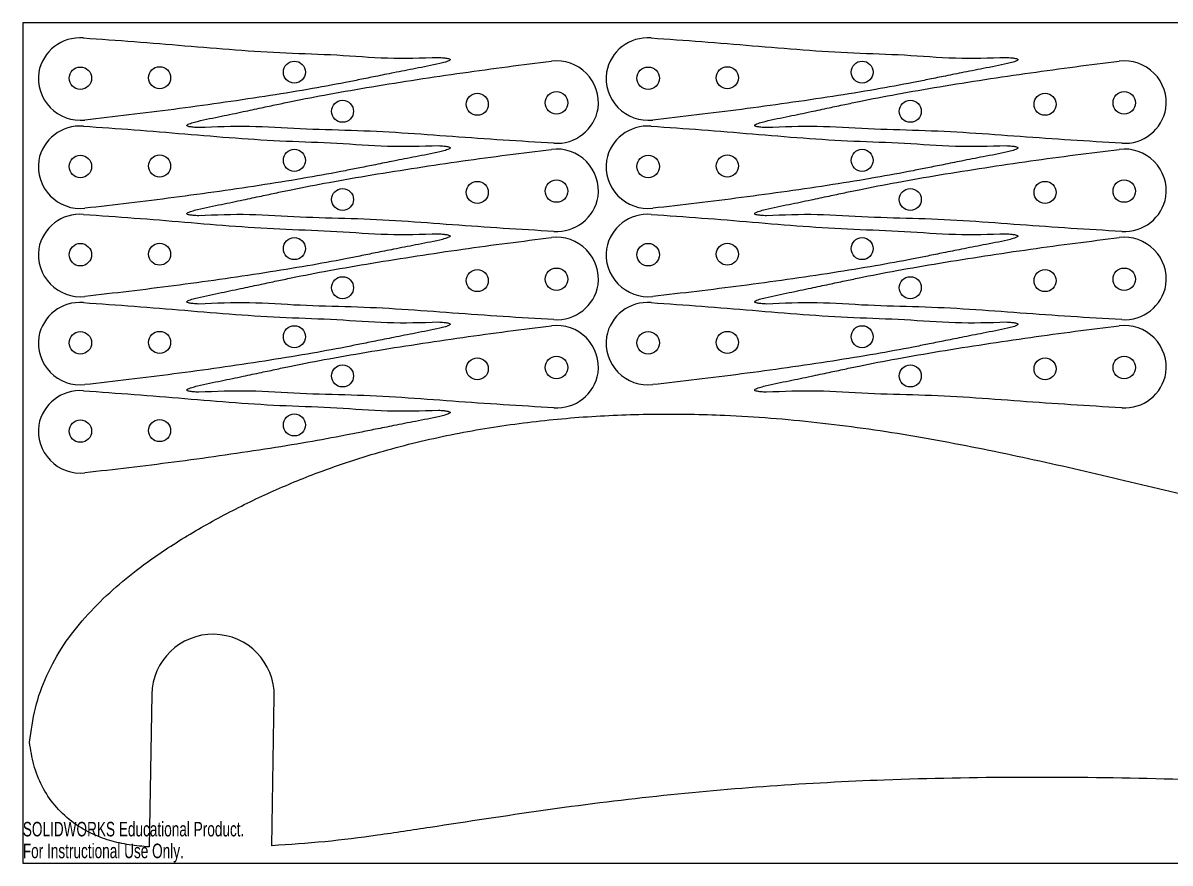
# Model space of a CAD drawing. Header units: millimetres. Extents: x 0 to 1016, y 0 to 152.
# Drawn here: x 0 to 208.1, y -0.1 to 152.3 of the extents above; entities that cross this region are included whole.
import ezdxf

# ---------------------------------------------------------------- set-up
doc = ezdxf.new("R2010")
doc.units = ezdxf.units.MM
doc.styles.add('SLDTEXTSTYLE0', font='TXT', dxfattribs={"width": 0.7})

msp = doc.modelspace()

# ---------------------------------------------------------------- linework, layer by layer
at = {"color": 7, "linetype": 'Continuous', "lineweight": 25}
for p, q in [((0.02, 152.28), (0.02, -0.12)), ((1016.02, 152.28), (0.02, 152.28)), ((23.38, 30.45), (22.95, 2.81)), ((45.18, 3.02), (45.61, 30.1)), ((0.02, -0.12), (1016.02, -0.12))]:
    msp.add_line(p, q, dxfattribs=at)
for centre, radius in [((10.44, 142.24), 2.04), ((24.81, 142.33), 2), ((49.27, 143.35), 2), ((113.44, 142.24), 2.04), ((127.81, 142.33), 2), ((152.27, 143.35), 2), ((82.45, 137.53), 2), ((96.82, 137.78), 2.04), ((185.45, 137.53), 2), ((199.82, 137.78), 2.04), ((58, 136.25), 2), ((161, 136.25), 2), ((49.27, 127.35), 2), ((152.27, 127.35), 2), ((10.44, 126.24), 2.04), ((24.81, 126.33), 2), ((113.44, 126.24), 2.04), ((127.81, 126.33), 2), ((82.45, 121.53), 2), ((96.82, 121.78), 2.04), ((185.45, 121.53), 2), ((199.82, 121.78), 2.04), ((58, 120.25), 2), ((161, 120.25), 2), ((49.27, 111.35), 2), ((152.27, 111.35), 2), ((10.44, 110.24), 2.04), ((24.81, 110.33), 2), ((113.44, 110.24), 2.04), ((127.81, 110.33), 2), ((58, 104.25), 2), ((82.45, 105.53), 2), ((96.82, 105.78), 2.04), ((161, 104.25), 2), ((185.45, 105.53), 2), ((199.82, 105.78), 2.04), ((10.44, 94.24), 2.04), ((24.81, 94.33), 2), ((49.27, 95.35), 2), ((113.44, 94.24), 2.04), ((127.81, 94.33), 2), ((152.27, 95.35), 2), ((96.82, 89.78), 2.04), ((199.82, 89.78), 2.04), ((58, 88.25), 2), ((82.45, 89.53), 2), ((161, 88.25), 2), ((185.45, 89.53), 2), ((49.27, 79.35), 2), ((10.44, 78.24), 2.04), ((24.81, 78.33), 2)]:
    msp.add_circle(centre, radius, dxfattribs=at)
for centre, radius, start, end in [((10.39, 141.96), 7.62, 85.548, 169.6925), ((113.39, 141.96), 7.62, 85.548, 169.6925), ((96.82, 137.78), 7.62, 352.4568, 96.8628), ((199.82, 137.78), 7.62, 352.4568, 96.8628), ((10.44, 142.24), 7.62, 171.8465, 276.2525), ((113.44, 142.24), 7.62, 171.8465, 276.2525), ((96.86, 138.06), 7.62, 266.1583, 350.3028), ((199.86, 138.06), 7.62, 266.1583, 350.3028), ((10.39, 125.96), 7.62, 85.548, 169.6925), ((113.39, 125.96), 7.62, 85.548, 169.6925), ((96.82, 121.78), 7.62, 352.4568, 96.8628), ((199.82, 121.78), 7.62, 352.4568, 96.8628), ((10.44, 126.24), 7.62, 171.8465, 276.2525), ((113.44, 126.24), 7.62, 171.8465, 276.2525), ((96.86, 122.06), 7.62, 266.1583, 350.3028), ((199.86, 122.06), 7.62, 266.1583, 350.3028), ((10.39, 109.96), 7.62, 85.548, 169.6925), ((113.39, 109.96), 7.62, 85.548, 169.6925), ((96.82, 105.78), 7.62, 352.4568, 96.8628), ((199.82, 105.78), 7.62, 352.4568, 96.8628), ((10.44, 110.24), 7.62, 171.8465, 276.2525), ((113.44, 110.24), 7.62, 171.8465, 276.2525), ((96.86, 106.06), 7.62, 266.1583, 350.3028), ((199.86, 106.06), 7.62, 266.1583, 350.3028), ((10.39, 93.96), 7.62, 85.548, 169.6925), ((113.39, 93.96), 7.62, 85.548, 169.6925), ((96.82, 89.78), 7.62, 352.4568, 96.8628), ((199.82, 89.78), 7.62, 352.4568, 96.8628), ((10.44, 94.24), 7.62, 171.8465, 276.2525), ((113.44, 94.24), 7.62, 171.8465, 276.2525), ((96.86, 90.06), 7.62, 266.1583, 350.3028), ((199.86, 90.06), 7.62, 266.1583, 350.3028), ((10.39, 77.96), 7.62, 85.548, 169.6925), ((10.44, 78.24), 7.62, 171.8465, 276.2525), ((34.5, 30.27), 11.11, 359.1065, 179.1065)]:
    msp.add_arc(centre, radius, start, end, dxfattribs=at)
for points, knots in [([(10.98, 149.55), (14.05, 149.34), (20.18, 148.91), (29.37, 148.16), (38.55, 147.37), (47.76, 146.8), (56.97, 146.56), (66.17, 145.75), (72.31, 145.94), (75.39, 146.03)], [0, 0, 0, 0, 0.142858, 0.285744, 0.42862, 0.571443, 0.714311, 0.8572, 1, 1, 1, 1]), ([(113.98, 149.55), (117.05, 149.34), (123.18, 148.91), (132.37, 148.16), (141.55, 147.37), (150.76, 146.8), (159.97, 146.56), (169.17, 145.75), (175.31, 145.94), (178.39, 146.03)], [0, 0, 0, 0, 0.142858, 0.285744, 0.42862, 0.571443, 0.714311, 0.8572, 1, 1, 1, 1]), ([(75.39, 146.03), (75.73, 146.01), (76.3, 145.97), (76.98, 145.88), (77.33, 145.79), (77.45, 145.72), (77.49, 145.69), (77.51, 145.65), (77.52, 145.61), (77.51, 145.57), (77.47, 145.52), (77.35, 145.43), (77.07, 145.3), (76.48, 145.1), (74.52, 144.62), (71.38, 144.04), (67.5, 143.27), (64.14, 142.6), (61.23, 142.01), (57.13, 141.19), (51.39, 140.14), (43.77, 138.91), (35.68, 137.71), (27.45, 136.59), (19.31, 135.57), (13.93, 134.96), (11.27, 134.66)], [0, 0, 0, 0, 0.014883, 0.024704, 0.029496, 0.030305, 0.03096, 0.031495, 0.032087, 0.032711, 0.03348, 0.034448, 0.039297, 0.046514, 0.061787, 0.126211, 0.184328, 0.23255, 0.274164, 0.312459, 0.412926, 0.525948, 0.645765, 0.76632, 0.884288, 1, 1, 1, 1]), ([(178.39, 146.03), (178.73, 146.01), (179.3, 145.97), (179.98, 145.88), (180.33, 145.79), (180.45, 145.72), (180.49, 145.69), (180.51, 145.65), (180.52, 145.61), (180.51, 145.57), (180.47, 145.52), (180.35, 145.43), (180.07, 145.3), (179.48, 145.1), (177.52, 144.62), (174.38, 144.04), (170.5, 143.27), (167.14, 142.6), (164.23, 142.01), (160.13, 141.19), (154.39, 140.14), (146.77, 138.91), (138.68, 137.71), (130.45, 136.59), (122.31, 135.57), (116.93, 134.96), (114.27, 134.66)], [0, 0, 0, 0, 0.014883, 0.024704, 0.029496, 0.030305, 0.03096, 0.031495, 0.032087, 0.032711, 0.03348, 0.034448, 0.039297, 0.046514, 0.061787, 0.126211, 0.184328, 0.23255, 0.274164, 0.312459, 0.412926, 0.525948, 0.645765, 0.76632, 0.884288, 1, 1, 1, 1]), ([(31.91, 133.29), (31.57, 133.31), (31, 133.34), (30.32, 133.43), (29.97, 133.51), (29.84, 133.58), (29.81, 133.61), (29.78, 133.65), (29.77, 133.69), (29.79, 133.73), (29.82, 133.78), (29.94, 133.87), (30.22, 134), (30.81, 134.21), (32.77, 134.71), (35.9, 135.33), (39.77, 136.14), (43.12, 136.85), (46.03, 137.47), (50.11, 138.33), (55.84, 139.44), (63.45, 140.75), (71.53, 142.03), (79.74, 143.24), (87.88, 144.35), (93.25, 145.01), (95.91, 145.34)], [0, 0, 0, 0, 0.0148832, 0.0247036, 0.0294962, 0.0303048, 0.0309601, 0.031495, 0.0320868, 0.0327112, 0.0334803, 0.034448, 0.0392967, 0.0465143, 0.0617866, 0.1262107, 0.1843285, 0.2325499, 0.2741638, 0.3124586, 0.4129258, 0.5259483, 0.645765, 0.7663204, 0.8842882, 1, 1, 1, 1]), ([(134.91, 133.29), (134.57, 133.31), (134, 133.34), (133.32, 133.43), (132.97, 133.51), (132.84, 133.58), (132.81, 133.61), (132.78, 133.65), (132.77, 133.69), (132.79, 133.73), (132.82, 133.78), (132.94, 133.87), (133.22, 134), (133.81, 134.21), (135.77, 134.71), (138.9, 135.33), (142.77, 136.14), (146.12, 136.85), (149.03, 137.47), (153.11, 138.33), (158.84, 139.44), (166.45, 140.75), (174.53, 142.03), (182.74, 143.24), (190.88, 144.35), (196.25, 145.01), (198.91, 145.34)], [0, 0, 0, 0, 0.0148832, 0.0247036, 0.0294962, 0.0303048, 0.0309601, 0.031495, 0.0320868, 0.0327112, 0.0334803, 0.034448, 0.0392967, 0.0465143, 0.0617866, 0.1262107, 0.1843285, 0.2325499, 0.2741638, 0.3124586, 0.4129258, 0.5259483, 0.645765, 0.7663204, 0.8842882, 1, 1, 1, 1]), ([(10.98, 133.55), (14.05, 133.34), (20.18, 132.91), (29.37, 132.16), (38.55, 131.37), (47.76, 130.8), (56.97, 130.56), (66.17, 129.75), (72.31, 129.94), (75.39, 130.03)], [0, 0, 0, 0, 0.142858, 0.285744, 0.42862, 0.571443, 0.714311, 0.8572, 1, 1, 1, 1]), ([(96.35, 130.46), (93.28, 130.64), (87.15, 131), (77.95, 131.65), (68.76, 132.35), (59.55, 132.81), (50.33, 132.96), (41.13, 133.67), (34.98, 133.42), (31.91, 133.29)], [0, 0, 0, 0, 0.142858, 0.285744, 0.42862, 0.571443, 0.714311, 0.8572, 1, 1, 1, 1]), ([(113.98, 133.55), (117.05, 133.34), (123.18, 132.91), (132.37, 132.16), (141.55, 131.37), (150.76, 130.8), (159.97, 130.56), (169.17, 129.75), (175.31, 129.94), (178.39, 130.03)], [0, 0, 0, 0, 0.142858, 0.285744, 0.42862, 0.571443, 0.714311, 0.8572, 1, 1, 1, 1]), ([(199.35, 130.46), (196.28, 130.64), (190.15, 131), (180.95, 131.65), (171.76, 132.35), (162.55, 132.81), (153.33, 132.96), (144.13, 133.67), (137.98, 133.42), (134.91, 133.29)], [0, 0, 0, 0, 0.142858, 0.285744, 0.42862, 0.571443, 0.714311, 0.8572, 1, 1, 1, 1]), ([(75.39, 130.03), (75.73, 130.01), (76.3, 129.97), (76.98, 129.88), (77.33, 129.79), (77.45, 129.72), (77.49, 129.69), (77.51, 129.65), (77.52, 129.61), (77.51, 129.57), (77.47, 129.52), (77.35, 129.43), (77.07, 129.3), (76.48, 129.1), (74.52, 128.62), (71.38, 128.04), (67.5, 127.27), (64.14, 126.6), (61.23, 126.01), (57.13, 125.19), (51.39, 124.14), (43.77, 122.91), (35.68, 121.71), (27.45, 120.59), (19.31, 119.57), (13.93, 118.96), (11.27, 118.66)], [0, 0, 0, 0, 0.014883, 0.024704, 0.029496, 0.030305, 0.03096, 0.031495, 0.032087, 0.032711, 0.03348, 0.034448, 0.039297, 0.046514, 0.061787, 0.126211, 0.184328, 0.23255, 0.274164, 0.312459, 0.412926, 0.525948, 0.645765, 0.76632, 0.884288, 1, 1, 1, 1]), ([(31.91, 117.29), (31.57, 117.31), (31, 117.34), (30.32, 117.43), (29.97, 117.51), (29.84, 117.58), (29.81, 117.61), (29.78, 117.65), (29.77, 117.69), (29.79, 117.73), (29.82, 117.78), (29.94, 117.87), (30.22, 118), (30.81, 118.21), (32.77, 118.71), (35.9, 119.33), (39.77, 120.14), (43.12, 120.85), (46.03, 121.47), (50.11, 122.33), (55.84, 123.44), (63.45, 124.75), (71.53, 126.03), (79.74, 127.24), (87.88, 128.35), (93.25, 129.01), (95.91, 129.34)], [0, 0, 0, 0, 0.0148832, 0.0247036, 0.0294962, 0.0303048, 0.0309601, 0.031495, 0.0320868, 0.0327112, 0.0334803, 0.034448, 0.0392967, 0.0465143, 0.0617866, 0.1262107, 0.1843285, 0.2325499, 0.2741638, 0.3124586, 0.4129258, 0.5259483, 0.645765, 0.7663204, 0.8842882, 1, 1, 1, 1]), ([(178.39, 130.03), (178.73, 130.01), (179.3, 129.97), (179.98, 129.88), (180.33, 129.79), (180.45, 129.72), (180.49, 129.69), (180.51, 129.65), (180.52, 129.61), (180.51, 129.57), (180.47, 129.52), (180.35, 129.43), (180.07, 129.3), (179.48, 129.1), (177.52, 128.62), (174.38, 128.04), (170.5, 127.27), (167.14, 126.6), (164.23, 126.01), (160.13, 125.19), (154.39, 124.14), (146.77, 122.91), (138.68, 121.71), (130.45, 120.59), (122.31, 119.57), (116.93, 118.96), (114.27, 118.66)], [0, 0, 0, 0, 0.014883, 0.024704, 0.029496, 0.030305, 0.03096, 0.031495, 0.032087, 0.032711, 0.03348, 0.034448, 0.039297, 0.046514, 0.061787, 0.126211, 0.184328, 0.23255, 0.274164, 0.312459, 0.412926, 0.525948, 0.645765, 0.76632, 0.884288, 1, 1, 1, 1]), ([(134.91, 117.29), (134.57, 117.31), (134, 117.34), (133.32, 117.43), (132.97, 117.51), (132.84, 117.58), (132.81, 117.61), (132.78, 117.65), (132.77, 117.69), (132.79, 117.73), (132.82, 117.78), (132.94, 117.87), (133.22, 118), (133.81, 118.21), (135.77, 118.71), (138.9, 119.33), (142.77, 120.14), (146.12, 120.85), (149.03, 121.47), (153.11, 122.33), (158.84, 123.44), (166.45, 124.75), (174.53, 126.03), (182.74, 127.24), (190.88, 128.35), (196.25, 129.01), (198.91, 129.34)], [0, 0, 0, 0, 0.0148832, 0.0247036, 0.0294962, 0.0303048, 0.0309601, 0.031495, 0.0320868, 0.0327112, 0.0334803, 0.034448, 0.0392967, 0.0465143, 0.0617866, 0.1262107, 0.1843285, 0.2325499, 0.2741638, 0.3124586, 0.4129258, 0.5259483, 0.645765, 0.7663204, 0.8842882, 1, 1, 1, 1]), ([(10.98, 117.55), (14.05, 117.34), (20.18, 116.91), (29.37, 116.16), (38.55, 115.37), (47.76, 114.8), (56.97, 114.56), (66.17, 113.75), (72.31, 113.94), (75.39, 114.03)], [0, 0, 0, 0, 0.142858, 0.285744, 0.42862, 0.571443, 0.714311, 0.8572, 1, 1, 1, 1]), ([(96.35, 114.46), (93.28, 114.64), (87.15, 115), (77.95, 115.65), (68.76, 116.35), (59.55, 116.81), (50.33, 116.96), (41.13, 117.67), (34.98, 117.42), (31.91, 117.29)], [0, 0, 0, 0, 0.142858, 0.285744, 0.42862, 0.571443, 0.714311, 0.8572, 1, 1, 1, 1]), ([(113.98, 117.55), (117.05, 117.34), (123.18, 116.91), (132.37, 116.16), (141.55, 115.37), (150.76, 114.8), (159.97, 114.56), (169.17, 113.75), (175.31, 113.94), (178.39, 114.03)], [0, 0, 0, 0, 0.142858, 0.285744, 0.42862, 0.571443, 0.714311, 0.8572, 1, 1, 1, 1]), ([(199.35, 114.46), (196.28, 114.64), (190.15, 115), (180.95, 115.65), (171.76, 116.35), (162.55, 116.81), (153.33, 116.96), (144.13, 117.67), (137.98, 117.42), (134.91, 117.29)], [0, 0, 0, 0, 0.142858, 0.285744, 0.42862, 0.571443, 0.714311, 0.8572, 1, 1, 1, 1]), ([(75.39, 114.03), (75.73, 114.01), (76.3, 113.97), (76.98, 113.88), (77.33, 113.79), (77.45, 113.72), (77.49, 113.69), (77.51, 113.65), (77.52, 113.61), (77.51, 113.57), (77.47, 113.52), (77.35, 113.43), (77.07, 113.3), (76.48, 113.1), (74.52, 112.62), (71.38, 112.04), (67.5, 111.27), (64.14, 110.6), (61.23, 110.01), (57.13, 109.19), (51.39, 108.14), (43.77, 106.91), (35.68, 105.71), (27.45, 104.59), (19.31, 103.57), (13.93, 102.96), (11.27, 102.66)], [0, 0, 0, 0, 0.014883, 0.024704, 0.029496, 0.030305, 0.03096, 0.031495, 0.032087, 0.032711, 0.03348, 0.034448, 0.039297, 0.046514, 0.061787, 0.126211, 0.184328, 0.23255, 0.274164, 0.312459, 0.412926, 0.525948, 0.645765, 0.76632, 0.884288, 1, 1, 1, 1]), ([(31.91, 101.29), (31.57, 101.31), (31, 101.34), (30.32, 101.43), (29.97, 101.51), (29.84, 101.58), (29.81, 101.61), (29.78, 101.65), (29.77, 101.69), (29.79, 101.73), (29.82, 101.78), (29.94, 101.87), (30.22, 102), (30.81, 102.21), (32.77, 102.71), (35.9, 103.33), (39.77, 104.14), (43.12, 104.85), (46.03, 105.47), (50.11, 106.33), (55.84, 107.44), (63.45, 108.75), (71.53, 110.03), (79.74, 111.24), (87.88, 112.35), (93.25, 113.01), (95.91, 113.34)], [0, 0, 0, 0, 0.0148832, 0.0247036, 0.0294962, 0.0303048, 0.0309601, 0.031495, 0.0320868, 0.0327112, 0.0334803, 0.034448, 0.0392967, 0.0465143, 0.0617866, 0.1262107, 0.1843285, 0.2325499, 0.2741638, 0.3124586, 0.4129258, 0.5259483, 0.645765, 0.7663204, 0.8842882, 1, 1, 1, 1]), ([(178.39, 114.03), (178.73, 114.01), (179.3, 113.97), (179.98, 113.88), (180.33, 113.79), (180.45, 113.72), (180.49, 113.69), (180.51, 113.65), (180.52, 113.61), (180.51, 113.57), (180.47, 113.52), (180.35, 113.43), (180.07, 113.3), (179.48, 113.1), (177.52, 112.62), (174.38, 112.04), (170.5, 111.27), (167.14, 110.6), (164.23, 110.01), (160.13, 109.19), (154.39, 108.14), (146.77, 106.91), (138.68, 105.71), (130.45, 104.59), (122.31, 103.57), (116.93, 102.96), (114.27, 102.66)], [0, 0, 0, 0, 0.014883, 0.024704, 0.029496, 0.030305, 0.03096, 0.031495, 0.032087, 0.032711, 0.03348, 0.034448, 0.039297, 0.046514, 0.061787, 0.126211, 0.184328, 0.23255, 0.274164, 0.312459, 0.412926, 0.525948, 0.645765, 0.76632, 0.884288, 1, 1, 1, 1]), ([(134.91, 101.29), (134.57, 101.31), (134, 101.34), (133.32, 101.43), (132.97, 101.51), (132.84, 101.58), (132.81, 101.61), (132.78, 101.65), (132.77, 101.69), (132.79, 101.73), (132.82, 101.78), (132.94, 101.87), (133.22, 102), (133.81, 102.21), (135.77, 102.71), (138.9, 103.33), (142.77, 104.14), (146.12, 104.85), (149.03, 105.47), (153.11, 106.33), (158.84, 107.44), (166.45, 108.75), (174.53, 110.03), (182.74, 111.24), (190.88, 112.35), (196.25, 113.01), (198.91, 113.34)], [0, 0, 0, 0, 0.0148832, 0.0247036, 0.0294962, 0.0303048, 0.0309601, 0.031495, 0.0320868, 0.0327112, 0.0334803, 0.034448, 0.0392967, 0.0465143, 0.0617866, 0.1262107, 0.1843285, 0.2325499, 0.2741638, 0.3124586, 0.4129258, 0.5259483, 0.645765, 0.7663204, 0.8842882, 1, 1, 1, 1]), ([(10.98, 101.55), (14.05, 101.34), (20.18, 100.91), (29.37, 100.16), (38.55, 99.37), (47.76, 98.8), (56.97, 98.56), (66.17, 97.75), (72.31, 97.94), (75.39, 98.03)], [0, 0, 0, 0, 0.142858, 0.285744, 0.42862, 0.571443, 0.714311, 0.8572, 1, 1, 1, 1]), ([(96.35, 98.46), (93.28, 98.64), (87.15, 99), (77.95, 99.65), (68.76, 100.35), (59.55, 100.81), (50.33, 100.96), (41.13, 101.67), (34.98, 101.42), (31.91, 101.29)], [0, 0, 0, 0, 0.142858, 0.285744, 0.42862, 0.571443, 0.714311, 0.8572, 1, 1, 1, 1]), ([(113.98, 101.55), (117.05, 101.34), (123.18, 100.91), (132.37, 100.16), (141.55, 99.37), (150.76, 98.8), (159.97, 98.56), (169.17, 97.75), (175.31, 97.94), (178.39, 98.03)], [0, 0, 0, 0, 0.142858, 0.285744, 0.42862, 0.571443, 0.714311, 0.8572, 1, 1, 1, 1]), ([(199.35, 98.46), (196.28, 98.64), (190.15, 99), (180.95, 99.65), (171.76, 100.35), (162.55, 100.81), (153.33, 100.96), (144.13, 101.67), (137.98, 101.42), (134.91, 101.29)], [0, 0, 0, 0, 0.142858, 0.285744, 0.42862, 0.571443, 0.714311, 0.8572, 1, 1, 1, 1]), ([(75.39, 98.03), (75.73, 98.01), (76.3, 97.97), (76.98, 97.88), (77.33, 97.79), (77.45, 97.72), (77.49, 97.69), (77.51, 97.65), (77.52, 97.61), (77.51, 97.57), (77.47, 97.52), (77.35, 97.43), (77.07, 97.3), (76.48, 97.1), (74.52, 96.62), (71.38, 96.04), (67.5, 95.27), (64.14, 94.6), (61.23, 94.01), (57.13, 93.19), (51.39, 92.14), (43.77, 90.91), (35.68, 89.71), (27.45, 88.59), (19.31, 87.57), (13.93, 86.96), (11.27, 86.66)], [0, 0, 0, 0, 0.014883, 0.024704, 0.029496, 0.030305, 0.03096, 0.031495, 0.032087, 0.032711, 0.03348, 0.034448, 0.039297, 0.046514, 0.061787, 0.126211, 0.184328, 0.23255, 0.274164, 0.312459, 0.412926, 0.525948, 0.645765, 0.76632, 0.884288, 1, 1, 1, 1]), ([(178.39, 98.03), (178.73, 98.01), (179.3, 97.97), (179.98, 97.88), (180.33, 97.79), (180.45, 97.72), (180.49, 97.69), (180.51, 97.65), (180.52, 97.61), (180.51, 97.57), (180.47, 97.52), (180.35, 97.43), (180.07, 97.3), (179.48, 97.1), (177.52, 96.62), (174.38, 96.04), (170.5, 95.27), (167.14, 94.6), (164.23, 94.01), (160.13, 93.19), (154.39, 92.14), (146.77, 90.91), (138.68, 89.71), (130.45, 88.59), (122.31, 87.57), (116.93, 86.96), (114.27, 86.66)], [0, 0, 0, 0, 0.014883, 0.024704, 0.029496, 0.030305, 0.03096, 0.031495, 0.032087, 0.032711, 0.03348, 0.034448, 0.039297, 0.046514, 0.061787, 0.126211, 0.184328, 0.23255, 0.274164, 0.312459, 0.412926, 0.525948, 0.645765, 0.76632, 0.884288, 1, 1, 1, 1]), ([(31.91, 85.29), (31.57, 85.31), (31, 85.34), (30.32, 85.43), (29.97, 85.51), (29.84, 85.58), (29.81, 85.61), (29.78, 85.65), (29.77, 85.69), (29.79, 85.73), (29.82, 85.78), (29.94, 85.87), (30.22, 86), (30.81, 86.21), (32.77, 86.71), (35.9, 87.33), (39.77, 88.14), (43.12, 88.85), (46.03, 89.47), (50.11, 90.33), (55.84, 91.44), (63.45, 92.75), (71.53, 94.03), (79.74, 95.24), (87.88, 96.35), (93.25, 97.01), (95.91, 97.34)], [0, 0, 0, 0, 0.0148832, 0.0247036, 0.0294962, 0.0303048, 0.0309601, 0.031495, 0.0320868, 0.0327112, 0.0334803, 0.034448, 0.0392967, 0.0465143, 0.0617866, 0.1262107, 0.1843285, 0.2325499, 0.2741638, 0.3124586, 0.4129258, 0.5259483, 0.645765, 0.7663204, 0.8842882, 1, 1, 1, 1]), ([(134.91, 85.29), (134.57, 85.31), (134, 85.34), (133.32, 85.43), (132.97, 85.51), (132.84, 85.58), (132.81, 85.61), (132.78, 85.65), (132.77, 85.69), (132.79, 85.73), (132.82, 85.78), (132.94, 85.87), (133.22, 86), (133.81, 86.21), (135.77, 86.71), (138.9, 87.33), (142.77, 88.14), (146.12, 88.85), (149.03, 89.47), (153.11, 90.33), (158.84, 91.44), (166.45, 92.75), (174.53, 94.03), (182.74, 95.24), (190.88, 96.35), (196.25, 97.01), (198.91, 97.34)], [0, 0, 0, 0, 0.0148832, 0.0247036, 0.0294962, 0.0303048, 0.0309601, 0.031495, 0.0320868, 0.0327112, 0.0334803, 0.034448, 0.0392967, 0.0465143, 0.0617866, 0.1262107, 0.1843285, 0.2325499, 0.2741638, 0.3124586, 0.4129258, 0.5259483, 0.645765, 0.7663204, 0.8842882, 1, 1, 1, 1]), ([(10.98, 85.55), (14.05, 85.34), (20.18, 84.91), (29.37, 84.16), (38.55, 83.37), (47.76, 82.8), (56.97, 82.56), (66.17, 81.75), (72.31, 81.94), (75.39, 82.03)], [0, 0, 0, 0, 0.142858, 0.285744, 0.42862, 0.571443, 0.714311, 0.8572, 1, 1, 1, 1]), ([(96.35, 82.46), (93.28, 82.64), (87.15, 83), (77.95, 83.65), (68.76, 84.35), (59.55, 84.81), (50.33, 84.96), (41.13, 85.67), (34.98, 85.42), (31.91, 85.29)], [0, 0, 0, 0, 0.142858, 0.285744, 0.42862, 0.571443, 0.714311, 0.8572, 1, 1, 1, 1]), ([(199.35, 82.46), (196.28, 82.64), (190.15, 83), (180.95, 83.65), (171.76, 84.35), (162.55, 84.81), (153.33, 84.96), (144.13, 85.67), (137.98, 85.42), (134.91, 85.29)], [0, 0, 0, 0, 0.142858, 0.285744, 0.42862, 0.571443, 0.714311, 0.8572, 1, 1, 1, 1]), ([(1.22, 21.79), (1.5, 23.88), (2.06, 28.04), (4.22, 34.01), (7.31, 39.53), (11.22, 44.52), (15.68, 48.98), (21.33, 53.69), (28.26, 58.42), (36.45, 63.1), (44.9, 67.24), (54.53, 71.21), (65.43, 74.79), (77.62, 77.72), (89.99, 79.76), (102.43, 80.97), (114.88, 81.44), (128.77, 81.19), (144.1, 79.99), (160.78, 77.63), (177.32, 74.44), (193.75, 70.78), (211.81, 66.46), (231.49, 61.44), (252.8, 55.77), (272.93, 49.96), (291.85, 43.92), (306.67, 38.87), (318.31, 34.24), (325.13, 31.62), (329.98, 29.68), (332.78, 28.24), (335.22, 26.24), (337.12, 23.71), (338.35, 20.81), (338.9, 17.35), (338.41, 13.5), (336.56, 9.71), (333.83, 6.95), (330.77, 5.25), (327.72, 4.42), (324.57, 4.3), (322.49, 4.56), (321.45, 4.68)], [0, 0, 0, 0, 0.015715, 0.031385, 0.04717, 0.062874, 0.078666, 0.094344, 0.117829, 0.141426, 0.164891, 0.18824, 0.219352, 0.250636, 0.281995, 0.313127, 0.344163, 0.375212, 0.417103, 0.459192, 0.501205, 0.543199, 0.5852, 0.64022, 0.695247, 0.75023, 0.797068, 0.843917, 0.867374, 0.890831, 0.89865, 0.906448, 0.914284, 0.922071, 0.929874, 0.937662, 0.948026, 0.958391, 0.968756, 0.97654, 0.984348, 0.992155, 1, 1, 1, 1]), ([(75.39, 82.03), (75.73, 82.01), (76.3, 81.97), (76.98, 81.88), (77.33, 81.79), (77.45, 81.72), (77.49, 81.69), (77.51, 81.65), (77.52, 81.61), (77.51, 81.57), (77.47, 81.52), (77.35, 81.43), (77.07, 81.3), (76.48, 81.1), (74.52, 80.62), (71.38, 80.04), (67.5, 79.27), (64.14, 78.6), (61.23, 78.01), (57.13, 77.19), (51.39, 76.14), (43.77, 74.91), (35.68, 73.71), (27.45, 72.59), (19.31, 71.57), (13.93, 70.96), (11.27, 70.66)], [0, 0, 0, 0, 0.014883, 0.024704, 0.029496, 0.030305, 0.03096, 0.031495, 0.032087, 0.032711, 0.03348, 0.034448, 0.039297, 0.046514, 0.061787, 0.126211, 0.184328, 0.23255, 0.274164, 0.312459, 0.412926, 0.525948, 0.645765, 0.76632, 0.884288, 1, 1, 1, 1]), ([(22.95, 2.81), (21.74, 2.9), (19.31, 3.1), (15.73, 3.9), (12.14, 5.26), (8.71, 7.37), (5.69, 10.26), (3.38, 13.76), (1.86, 17.67), (1.43, 20.42), (1.22, 21.79)], [0, 0, 0, 0, 0.115116, 0.229657, 0.345665, 0.476181, 0.607224, 0.737673, 0.868552, 1, 1, 1, 1]), ([(230.13, 14.35), (221.93, 14.65), (205.53, 15.26), (180.91, 15.54), (157.59, 15.1), (135.59, 13.94), (114.94, 12.11), (94.37, 9.5), (77.54, 6.88), (64.36, 4.89), (54.8, 3.65), (48.39, 3.23), (45.18, 3.02)], [0, 0, 0, 0, 0.132592, 0.265175, 0.397833, 0.509416, 0.621005, 0.732674, 0.844343, 0.896228, 0.948109, 1, 1, 1, 1])]:
    msp.add_open_spline(points, degree=3, knots=knots, dxfattribs=at)

# ---------------------------------------------------------------- texts
at = {"color": 7, "linetype": 'Continuous', "char_height": 2.6365, "attachment_point": 1, "style": 'SLDTEXTSTYLE0'}
for s, insert in [('SOLIDWORKS Educational Product.', (0, 7.35)), ('For Instructional Use Only.', (0, 3.4))]:
    msp.add_mtext(s, dxfattribs=dict(at, insert=insert))

doc.saveas('drawing.dxf')
